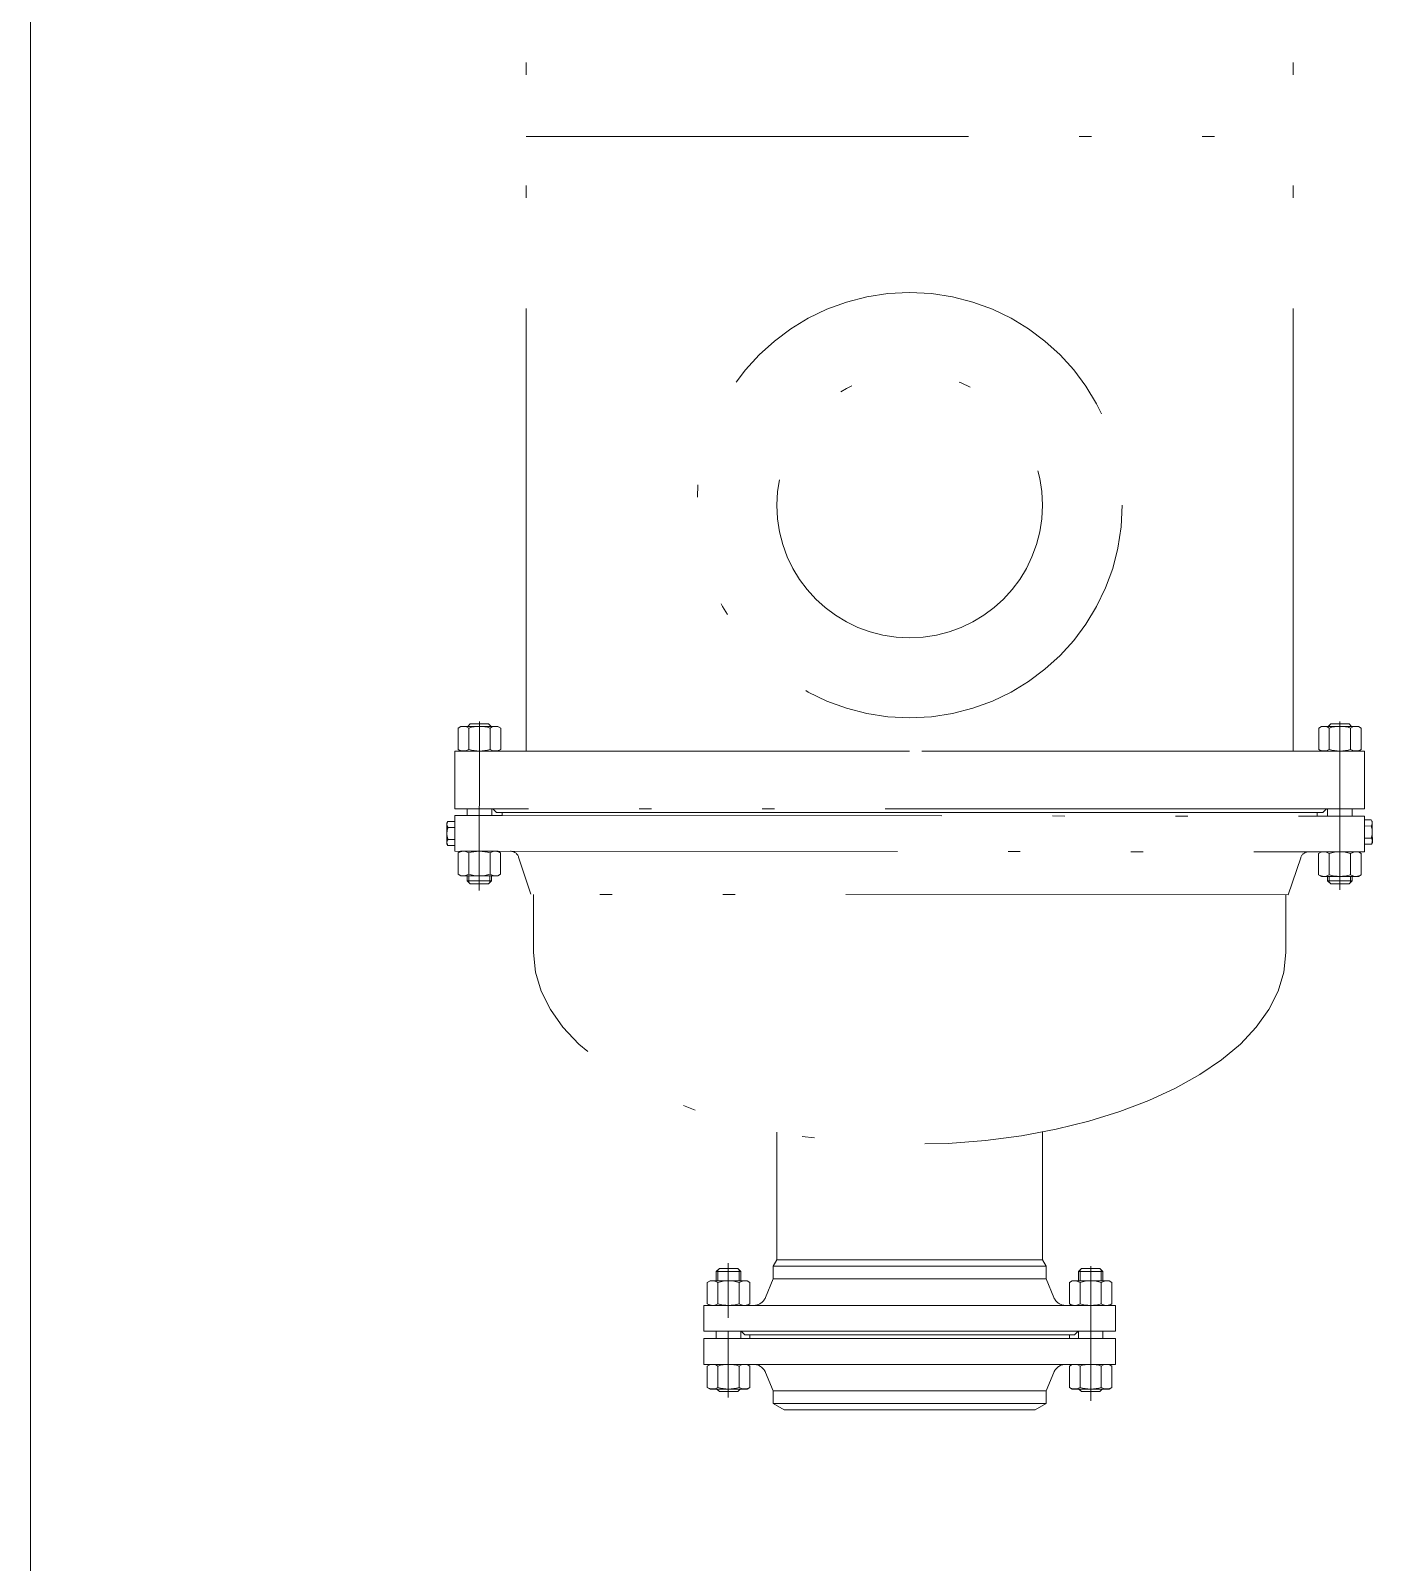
# Model space of a CAD drawing. Header units: millimetres. Extents: x -14296 to 10264, y -13087 to -5602.
# Drawn here: x -1779.41 to -1768.49, y -12887.59 to -12875.13 of the extents above; entities that cross this region are included whole.
import ezdxf

# ---------------------------------------------------------------- set-up
doc = ezdxf.new("R2010")
doc.units = ezdxf.units.MM
for name, pattern in [('ACAD_ISO12W100', [21, 12, -3, 0, -3, 0, -3]), ('K5LT_BASIC', [0]), ('K5LT_THIN', [0])]:
    doc.linetypes.add(name, pattern=pattern)
doc.layers.add('Строительный', color=251, linetype='Continuous', lineweight=13)
doc.layers.add('Технологическое', color=156, linetype='Continuous', lineweight=18)

msp = doc.modelspace()

# ---------------------------------------------------------------- linework, layer by layer
at = {"layer": 'Строительный'}
msp.add_line((-1779.40741, -12832.87681), (-1779.40741, -13010.87681), dxfattribs=at)
at = {"layer": 'Технологическое', "linetype": 'ACAD_ISO12W100', "ltscale": 0.3}
for p, q in [((-1769.13767, -12880.99237), (-1769.13767, -12861.99237)), ((-1775.37767, -12880.99237), (-1775.37767, -12862.69021)), ((-1775.37767, -12875.99237), (-1769.13767, -12875.99237)), ((-1775.75711, -12880.75099), (-1775.75788, -12882.12744)), ((-1768.75715, -12880.75124), (-1768.75757, -12882.12228)), ((-1775.95767, -12880.99237), (-1774.18417, -12880.99237)), ((-1775.95767, -12881.46237), (-1775.95767, -12880.99237)), ((-1775.84366, -12880.99234), (-1775.84366, -12880.99237)), ((-1775.64267, -12880.9924), (-1775.64267, -12880.99237)), ((-1774.18417, -12880.99237), (-1772.25767, -12880.99237)), ((-1768.55767, -12880.99237), (-1772.25767, -12880.99237)), ((-1768.64267, -12880.9924), (-1768.64267, -12880.99237)), ((-1768.55767, -12881.46237), (-1768.55767, -12880.99237)), ((-1775.85733, -12881.46237), (-1775.95767, -12881.46237)), ((-1775.64767, -12881.46237), (-1775.85733, -12881.46237)), ((-1775.75735, -12881.46237), (-1775.75788, -12881.46237)), ((-1768.85737, -12881.46237), (-1775.65733, -12881.46237)), ((-1775.64767, -12881.46237), (-1775.61767, -12881.49237)), ((-1768.86767, -12881.46237), (-1768.89767, -12881.49237)), ((-1768.86767, -12881.46237), (-1768.85737, -12881.46237)), ((-1768.85737, -12881.46237), (-1768.55767, -12881.46237)), ((-1776.02133, -12881.57865), (-1776.01325, -12881.56465)), ((-1776.02133, -12881.6628), (-1776.02133, -12881.57865)), ((-1776.01325, -12881.56465), (-1775.95733, -12881.56465)), ((-1775.95724, -12881.5178), (-1775.95743, -12881.8078)), ((-1775.95733, -12881.6628), (-1775.95733, -12881.56465)), ((-1775.65735, -12881.51799), (-1775.95724, -12881.5178)), ((-1775.57224, -12881.51805), (-1775.65735, -12881.51799)), ((-1775.5722, -12881.49237), (-1775.61767, -12881.49237)), ((-1775.59521, -12881.51813), (-1768.94224, -12881.52237)), ((-1775.57222, -12881.49237), (-1775.57224, -12881.51805)), ((-1772.25767, -12881.49237), (-1775.57222, -12881.49237)), ((-1772.25767, -12881.49237), (-1769.0622, -12881.49237)), ((-1769.06222, -12881.49237), (-1769.0622, -12881.49237)), ((-1769.06222, -12881.49237), (-1768.89767, -12881.49237)), ((-1768.94222, -12881.49237), (-1768.94224, -12881.52237)), ((-1768.94224, -12881.52237), (-1768.85739, -12881.52242)), ((-1768.85739, -12881.52242), (-1768.55724, -12881.52262)), ((-1768.50237, -12881.55326), (-1768.55829, -12881.55343)), ((-1768.55799, -12881.65158), (-1768.55829, -12881.55343)), ((-1768.50222, -12881.60234), (-1768.55814, -12881.60251)), ((-1768.55724, -12881.52262), (-1768.55743, -12881.81262)), ((-1768.49424, -12881.56724), (-1768.50237, -12881.55326)), ((-1768.49399, -12881.65139), (-1768.49424, -12881.56724)), ((-1776.02133, -12881.6628), (-1776.02133, -12881.74695)), ((-1776.01325, -12881.61372), (-1775.95733, -12881.61372)), ((-1776.01325, -12881.71187), (-1775.95733, -12881.71187)), ((-1775.95733, -12881.6628), (-1775.95733, -12881.76095)), ((-1768.55799, -12881.65158), (-1768.55769, -12881.74973)), ((-1768.50192, -12881.70049), (-1768.55784, -12881.70066)), ((-1768.49399, -12881.65139), (-1768.49373, -12881.73554)), ((-1776.02133, -12881.74695), (-1776.01325, -12881.76095)), ((-1776.01325, -12881.76095), (-1775.95733, -12881.76095)), ((-1775.95743, -12881.8078), (-1769.01028, -12881.81233)), ((-1775.85744, -12881.8079), (-1775.85744, -12881.80786)), ((-1775.8439, -12881.8079), (-1775.8439, -12881.80787)), ((-1775.64243, -12881.80796), (-1775.64243, -12881.808)), ((-1768.55743, -12881.81262), (-1769.01028, -12881.81233)), ((-1768.64243, -12881.81252), (-1768.64243, -12881.81256)), ((-1768.50177, -12881.74956), (-1768.55769, -12881.74973)), ((-1768.49373, -12881.73554), (-1768.50177, -12881.74956)), ((-1775.33766, -12882.1582), (-1775.4382, -12881.856)), ((-1769.17766, -12882.16222), (-1769.07672, -12881.86014)), ((-1769.17766, -12882.16222), (-1775.33766, -12882.1582)), ((-1775.31766, -12882.16021), (-1775.31766, -12882.63237)), ((-1769.19766, -12882.16021), (-1769.19766, -12882.63237)), ((-1773.33767, -12884.09197), (-1773.33767, -12885.13237)), ((-1771.17767, -12884.09198), (-1771.17767, -12885.13237)), ((-1773.73267, -12885.15845), (-1773.73267, -12885.60237)), ((-1773.33767, -12885.13237), (-1773.36767, -12885.18433)), ((-1773.36767, -12885.18433), (-1773.36767, -12885.28637)), ((-1771.14767, -12885.18433), (-1773.36767, -12885.18433)), ((-1771.17767, -12885.13237), (-1773.33767, -12885.13237)), ((-1771.23767, -12885.13237), (-1773.27767, -12885.13237)), ((-1771.17767, -12885.13237), (-1771.14767, -12885.18433)), ((-1771.14767, -12885.18433), (-1771.14767, -12885.28637)), ((-1770.78267, -12885.18433), (-1770.78267, -12886.2781)), ((-1773.36767, -12885.28637), (-1773.43075, -12885.43775)), ((-1771.14767, -12885.28637), (-1773.36767, -12885.28637)), ((-1771.14767, -12885.28637), (-1771.08459, -12885.43775)), ((-1770.98767, -12885.50237), (-1773.93267, -12885.50237)), ((-1773.93267, -12885.50237), (-1773.93267, -12885.71237)), ((-1770.98767, -12885.50237), (-1770.58267, -12885.50237)), ((-1770.58267, -12885.50237), (-1770.58267, -12885.71237)), ((-1773.93267, -12885.71237), (-1773.63017, -12885.71237)), ((-1773.73267, -12885.71237), (-1773.73267, -12886.25133)), ((-1773.63017, -12885.71237), (-1773.62767, -12885.71237)), ((-1773.62767, -12885.71237), (-1773.59767, -12885.74237)), ((-1770.58267, -12885.71237), (-1773.62767, -12885.71237)), ((-1770.88767, -12885.71237), (-1770.91767, -12885.74237)), ((-1770.88517, -12885.71237), (-1770.88767, -12885.71237)), ((-1773.93267, -12885.77237), (-1770.58267, -12885.77237)), ((-1773.93267, -12885.98237), (-1773.93267, -12885.77237)), ((-1773.73267, -12886.00237), (-1773.73267, -12885.75237)), ((-1773.43075, -12885.74237), (-1773.59767, -12885.74237)), ((-1773.55767, -12885.77237), (-1773.55767, -12885.74237)), ((-1770.95767, -12885.74237), (-1773.44767, -12885.74237)), ((-1770.91767, -12885.74237), (-1770.95767, -12885.74237)), ((-1770.95767, -12885.77237), (-1770.95767, -12885.74237)), ((-1770.78267, -12886.00237), (-1770.78267, -12885.75237)), ((-1770.58267, -12885.98237), (-1770.58267, -12885.77237)), ((-1773.93267, -12885.98237), (-1770.58267, -12885.98237)), ((-1773.36767, -12886.19837), (-1773.43075, -12886.04698)), ((-1771.14767, -12886.19837), (-1771.08459, -12886.04698)), ((-1773.36767, -12886.19837), (-1771.14767, -12886.19837)), ((-1773.36767, -12886.30041), (-1773.36767, -12886.19837)), ((-1771.14767, -12886.30041), (-1771.14767, -12886.19837)), ((-1773.36767, -12886.30041), (-1771.14767, -12886.30041)), ((-1773.27767, -12886.35237), (-1773.36767, -12886.30041)), ((-1771.23767, -12886.35237), (-1771.14767, -12886.30041)), ((-1773.27767, -12886.35237), (-1771.23767, -12886.35237))]:
    msp.add_line(p, q, dxfattribs=at)
at = {"layer": 'Технологическое', "linetype": 'K5LT_BASIC'}
for p, q in [((-1775.93034, -12880.80528), (-1775.9304, -12880.97935)), ((-1775.93034, -12880.80528), (-1775.9304, -12880.97935)), ((-1775.90789, -12880.79232), (-1775.93034, -12880.80528)), ((-1775.90789, -12880.79233), (-1775.93034, -12880.80528)), ((-1775.75714, -12880.79237), (-1775.90789, -12880.79232)), ((-1775.75714, -12880.79237), (-1775.90789, -12880.79233)), ((-1775.83213, -12880.77235), (-1775.85214, -12880.79234)), ((-1775.83213, -12880.77235), (-1775.85214, -12880.79234)), ((-1775.84374, -12880.80531), (-1775.84379, -12880.97938)), ((-1775.84374, -12880.80531), (-1775.84379, -12880.97938)), ((-1775.75713, -12880.77237), (-1775.83213, -12880.77235)), ((-1775.75713, -12880.77237), (-1775.83213, -12880.77235)), ((-1775.75714, -12880.79237), (-1775.60639, -12880.79241)), ((-1775.75714, -12880.79237), (-1775.60639, -12880.79241)), ((-1775.75713, -12880.77237), (-1775.68213, -12880.77239)), ((-1775.75713, -12880.77237), (-1775.68213, -12880.77239)), ((-1775.68213, -12880.77239), (-1775.66214, -12880.7924)), ((-1775.68213, -12880.77239), (-1775.66214, -12880.7924)), ((-1775.67054, -12880.80536), (-1775.67059, -12880.97943)), ((-1775.67054, -12880.80536), (-1775.67059, -12880.97943)), ((-1775.60639, -12880.79241), (-1775.58393, -12880.80539)), ((-1775.60639, -12880.79241), (-1775.58393, -12880.80539)), ((-1775.58393, -12880.80539), (-1775.58399, -12880.97946)), ((-1775.58393, -12880.80539), (-1775.58399, -12880.97946)), ((-1768.93038, -12880.80528), (-1768.93044, -12880.97935)), ((-1768.90793, -12880.79233), (-1768.93038, -12880.80528)), ((-1768.75718, -12880.79237), (-1768.90793, -12880.79233)), ((-1768.83217, -12880.77235), (-1768.85218, -12880.79234)), ((-1768.84378, -12880.80531), (-1768.84383, -12880.97938)), ((-1768.75717, -12880.77237), (-1768.83217, -12880.77235)), ((-1768.75718, -12880.79237), (-1768.60643, -12880.79241)), ((-1768.75717, -12880.77237), (-1768.68217, -12880.77239)), ((-1768.68217, -12880.77239), (-1768.66218, -12880.7924)), ((-1768.67058, -12880.80536), (-1768.67063, -12880.97943)), ((-1768.60643, -12880.79241), (-1768.58397, -12880.80539)), ((-1768.58397, -12880.80539), (-1768.58403, -12880.97946)), ((-1775.9304, -12880.97935), (-1775.90794, -12880.99233)), ((-1775.9304, -12880.97935), (-1775.90794, -12880.99232)), ((-1775.58399, -12880.97946), (-1775.60644, -12880.99241)), ((-1775.58399, -12880.97946), (-1775.60644, -12880.99241)), ((-1768.93044, -12880.97935), (-1768.90798, -12880.99233)), ((-1768.58403, -12880.97946), (-1768.60648, -12880.99241)), ((-1775.90794, -12880.99232), (-1775.75719, -12880.99237)), ((-1775.90794, -12880.99233), (-1775.75719, -12880.99237)), ((-1775.85719, -12880.99234), (-1775.85719, -12880.99237)), ((-1775.85719, -12880.99234), (-1775.85719, -12880.99237)), ((-1775.60644, -12880.99241), (-1775.75719, -12880.99237)), ((-1775.60644, -12880.99241), (-1775.75719, -12880.99237)), ((-1768.90798, -12880.99233), (-1768.75723, -12880.99237)), ((-1768.85723, -12880.99234), (-1768.85723, -12880.99237)), ((-1768.60648, -12880.99241), (-1768.75723, -12880.99237)), ((-1775.75725, -12881.17237), (-1775.75734, -12881.17237)), ((-1775.75725, -12881.17237), (-1775.75734, -12881.17237)), ((-1775.85733, -12881.46237), (-1775.85735, -12881.51787)), ((-1775.85733, -12881.46237), (-1775.85735, -12881.51786)), ((-1775.65733, -12881.46237), (-1775.65735, -12881.518)), ((-1775.65733, -12881.46237), (-1775.65735, -12881.51799)), ((-1768.85737, -12881.46237), (-1768.85739, -12881.52243)), ((-1768.65737, -12881.46237), (-1768.65739, -12881.52256)), ((-1775.7574, -12881.67237), (-1775.75763, -12881.67237)), ((-1775.7574, -12881.67237), (-1775.75763, -12881.67237)), ((-1768.75744, -12881.67237), (-1768.75743, -12881.67237)), ((-1775.9307, -12881.99491), (-1775.93065, -12881.82084)), ((-1775.9307, -12881.99491), (-1775.93065, -12881.82084)), ((-1775.93065, -12881.82084), (-1775.90819, -12881.80789)), ((-1775.93065, -12881.82084), (-1775.90819, -12881.80789)), ((-1775.90819, -12881.80789), (-1775.75744, -12881.80793)), ((-1775.90819, -12881.80789), (-1775.75744, -12881.80793)), ((-1775.84409, -12881.99494), (-1775.84404, -12881.82087)), ((-1775.84409, -12881.99494), (-1775.84404, -12881.82087)), ((-1775.60669, -12881.80798), (-1775.75744, -12881.80793)), ((-1775.60669, -12881.80797), (-1775.75744, -12881.80793)), ((-1775.67089, -12881.99499), (-1775.67084, -12881.82092)), ((-1775.67089, -12881.99499), (-1775.67084, -12881.82092)), ((-1775.58423, -12881.82095), (-1775.60669, -12881.80797)), ((-1775.58424, -12881.82095), (-1775.60669, -12881.80798)), ((-1775.58429, -12881.99502), (-1775.58424, -12881.82095)), ((-1775.58429, -12881.99502), (-1775.58423, -12881.82095)), ((-1768.93074, -12881.99947), (-1768.93069, -12881.8254)), ((-1768.93069, -12881.8254), (-1768.90823, -12881.81245)), ((-1768.90823, -12881.81245), (-1768.75748, -12881.81249)), ((-1768.85748, -12881.81246), (-1768.85748, -12881.81243)), ((-1768.84414, -12881.9995), (-1768.84408, -12881.82543)), ((-1768.60673, -12881.81254), (-1768.75748, -12881.81249)), ((-1768.67093, -12881.99955), (-1768.67088, -12881.82548)), ((-1768.58428, -12881.82551), (-1768.60673, -12881.81254)), ((-1768.58433, -12881.99958), (-1768.58428, -12881.82551)), ((-1775.90825, -12882.00789), (-1775.9307, -12881.99491)), ((-1775.90825, -12882.00789), (-1775.9307, -12881.99491)), ((-1775.7575, -12882.00793), (-1775.90825, -12882.00789)), ((-1775.7575, -12882.00793), (-1775.90825, -12882.00789)), ((-1775.85751, -12882.04734), (-1775.8575, -12882.0079)), ((-1775.85751, -12882.04734), (-1775.8575, -12882.0079)), ((-1775.83251, -12882.07235), (-1775.85751, -12882.04734)), ((-1775.85751, -12882.04734), (-1775.75751, -12882.04737)), ((-1775.83251, -12882.07235), (-1775.85751, -12882.04734)), ((-1775.85751, -12882.04734), (-1775.75751, -12882.04737)), ((-1775.75751, -12882.07237), (-1775.83251, -12882.07235)), ((-1775.75751, -12882.07237), (-1775.83251, -12882.07235)), ((-1775.65751, -12882.0474), (-1775.75751, -12882.04737)), ((-1775.65751, -12882.0474), (-1775.75751, -12882.04737)), ((-1775.75751, -12882.07237), (-1775.68251, -12882.07239)), ((-1775.75751, -12882.07237), (-1775.68251, -12882.07239)), ((-1775.7575, -12882.00793), (-1775.60675, -12882.00798)), ((-1775.7575, -12882.00793), (-1775.60675, -12882.00797)), ((-1775.68251, -12882.07239), (-1775.65751, -12882.0474)), ((-1775.68251, -12882.07239), (-1775.65751, -12882.0474)), ((-1775.65751, -12882.0474), (-1775.6575, -12882.00796)), ((-1775.65751, -12882.0474), (-1775.6575, -12882.00796)), ((-1775.60675, -12882.00798), (-1775.58429, -12881.99502)), ((-1775.60675, -12882.00797), (-1775.58429, -12881.99502)), ((-1768.90829, -12882.01245), (-1768.93074, -12881.99947)), ((-1768.75754, -12882.01249), (-1768.90829, -12882.01245)), ((-1768.85755, -12882.04734), (-1768.85754, -12882.01246)), ((-1768.83256, -12882.07235), (-1768.85755, -12882.04734)), ((-1768.85755, -12882.04734), (-1768.75755, -12882.04737)), ((-1768.75756, -12882.07237), (-1768.83256, -12882.07235)), ((-1768.75756, -12882.07237), (-1768.68256, -12882.07239)), ((-1768.65755, -12882.0474), (-1768.75755, -12882.04737)), ((-1768.75754, -12882.01249), (-1768.60679, -12882.01254)), ((-1768.68256, -12882.07239), (-1768.65755, -12882.0474)), ((-1768.65755, -12882.0474), (-1768.65754, -12882.01252)), ((-1768.60679, -12882.01254), (-1768.58433, -12881.99958)), ((-1773.80517, -12885.20237), (-1773.83017, -12885.22737)), ((-1773.80517, -12885.20237), (-1773.83017, -12885.22737)), ((-1773.73017, -12885.20237), (-1773.80517, -12885.20237)), ((-1773.73017, -12885.20237), (-1773.80517, -12885.20237)), ((-1773.73017, -12885.20237), (-1773.65517, -12885.20237)), ((-1773.73017, -12885.20237), (-1773.65517, -12885.20237)), ((-1773.65517, -12885.20237), (-1773.63017, -12885.22737)), ((-1773.65517, -12885.20237), (-1773.63017, -12885.22737)), ((-1770.86017, -12885.20237), (-1770.88517, -12885.22737)), ((-1770.86017, -12885.20237), (-1770.88517, -12885.22737)), ((-1770.78517, -12885.20237), (-1770.86017, -12885.20237)), ((-1770.78517, -12885.20237), (-1770.86017, -12885.20237)), ((-1770.78517, -12885.20237), (-1770.71017, -12885.20237)), ((-1770.78517, -12885.20237), (-1770.71017, -12885.20237)), ((-1770.71017, -12885.20237), (-1770.68517, -12885.22737)), ((-1770.71017, -12885.20237), (-1770.68517, -12885.22737)), ((-1773.88092, -12885.30237), (-1773.90337, -12885.31533)), ((-1773.88092, -12885.30237), (-1773.90337, -12885.31533)), ((-1773.90337, -12885.31533), (-1773.90337, -12885.48941)), ((-1773.90337, -12885.31533), (-1773.90337, -12885.48941)), ((-1773.73017, -12885.30237), (-1773.88092, -12885.30237)), ((-1773.73017, -12885.30237), (-1773.88092, -12885.30237)), ((-1773.83017, -12885.22737), (-1773.83017, -12885.30237)), ((-1773.83017, -12885.22737), (-1773.73017, -12885.22737)), ((-1773.83017, -12885.22737), (-1773.83017, -12885.30237)), ((-1773.83017, -12885.22737), (-1773.73017, -12885.22737)), ((-1773.81677, -12885.31533), (-1773.81677, -12885.48941)), ((-1773.81677, -12885.31533), (-1773.81677, -12885.48941)), ((-1773.63017, -12885.22737), (-1773.73017, -12885.22737)), ((-1773.63017, -12885.22737), (-1773.73017, -12885.22737)), ((-1773.73017, -12885.30237), (-1773.57942, -12885.30237)), ((-1773.73017, -12885.30237), (-1773.57942, -12885.30237)), ((-1773.64357, -12885.31533), (-1773.64357, -12885.48941)), ((-1773.64357, -12885.31533), (-1773.64357, -12885.48941)), ((-1773.63017, -12885.22737), (-1773.63017, -12885.30237)), ((-1773.63017, -12885.22737), (-1773.63017, -12885.30237)), ((-1773.57942, -12885.30237), (-1773.55696, -12885.31533)), ((-1773.57942, -12885.30237), (-1773.55696, -12885.31533)), ((-1773.55696, -12885.31533), (-1773.55696, -12885.48941)), ((-1773.55696, -12885.31533), (-1773.55696, -12885.48941)), ((-1770.93592, -12885.30237), (-1770.95838, -12885.31533)), ((-1770.95838, -12885.31533), (-1770.95838, -12885.48941)), ((-1770.93592, -12885.30237), (-1770.95837, -12885.31533)), ((-1770.95837, -12885.31533), (-1770.95837, -12885.48941)), ((-1770.78517, -12885.30237), (-1770.93592, -12885.30237)), ((-1770.78517, -12885.30237), (-1770.93592, -12885.30237)), ((-1770.88517, -12885.22737), (-1770.88517, -12885.30237)), ((-1770.88517, -12885.22737), (-1770.78517, -12885.22737)), ((-1770.88517, -12885.22737), (-1770.88517, -12885.30237)), ((-1770.88517, -12885.22737), (-1770.78517, -12885.22737)), ((-1770.87177, -12885.31533), (-1770.87177, -12885.48941)), ((-1770.87177, -12885.31533), (-1770.87177, -12885.48941)), ((-1770.68517, -12885.22737), (-1770.78517, -12885.22737)), ((-1770.68517, -12885.22737), (-1770.78517, -12885.22737)), ((-1770.78517, -12885.30237), (-1770.63442, -12885.30237)), ((-1770.78517, -12885.30237), (-1770.63442, -12885.30237)), ((-1770.69857, -12885.31533), (-1770.69857, -12885.48941)), ((-1770.69857, -12885.31533), (-1770.69857, -12885.48941)), ((-1770.68517, -12885.22737), (-1770.68517, -12885.30237)), ((-1770.68517, -12885.22737), (-1770.68517, -12885.30237)), ((-1770.63442, -12885.30237), (-1770.61196, -12885.31533)), ((-1770.63442, -12885.30237), (-1770.61196, -12885.31533)), ((-1770.61196, -12885.31533), (-1770.61196, -12885.48941)), ((-1770.61196, -12885.31533), (-1770.61196, -12885.48941)), ((-1773.90337, -12885.48941), (-1773.88092, -12885.50237)), ((-1773.90337, -12885.48941), (-1773.88092, -12885.50237)), ((-1773.88092, -12885.50237), (-1773.73017, -12885.50237)), ((-1773.88092, -12885.50237), (-1773.73017, -12885.50237)), ((-1773.57942, -12885.50237), (-1773.73017, -12885.50237)), ((-1773.57942, -12885.50237), (-1773.73017, -12885.50237)), ((-1773.55696, -12885.48941), (-1773.57942, -12885.50237)), ((-1773.55696, -12885.48941), (-1773.57942, -12885.50237)), ((-1770.95838, -12885.48941), (-1770.93592, -12885.50237)), ((-1770.95837, -12885.48941), (-1770.93592, -12885.50237)), ((-1770.93592, -12885.50237), (-1770.78517, -12885.50237)), ((-1770.93592, -12885.50237), (-1770.78517, -12885.50237)), ((-1770.63442, -12885.50237), (-1770.78517, -12885.50237)), ((-1770.63442, -12885.50237), (-1770.78517, -12885.50237)), ((-1770.61196, -12885.48941), (-1770.63442, -12885.50237)), ((-1770.61196, -12885.48941), (-1770.63442, -12885.50237)), ((-1773.83017, -12885.77237), (-1773.83017, -12885.71237)), ((-1773.83017, -12885.77237), (-1773.83017, -12885.71237)), ((-1773.63017, -12885.77237), (-1773.63017, -12885.71237)), ((-1773.63017, -12885.77237), (-1773.63017, -12885.71237)), ((-1770.88517, -12885.77237), (-1770.88517, -12885.71237)), ((-1770.88517, -12885.77237), (-1770.88517, -12885.71237)), ((-1770.68517, -12885.77237), (-1770.68517, -12885.71237)), ((-1770.68517, -12885.77237), (-1770.68517, -12885.71237)), ((-1773.90337, -12885.99533), (-1773.88092, -12885.98237)), ((-1773.90337, -12885.99533), (-1773.88092, -12885.98237)), ((-1773.90337, -12886.16941), (-1773.90337, -12885.99533)), ((-1773.90337, -12886.16941), (-1773.90337, -12885.99533)), ((-1773.88092, -12885.98237), (-1773.73017, -12885.98237)), ((-1773.88092, -12885.98237), (-1773.73017, -12885.98237)), ((-1773.81677, -12886.16941), (-1773.81677, -12885.99533)), ((-1773.81677, -12886.16941), (-1773.81677, -12885.99533)), ((-1773.57942, -12885.98237), (-1773.73017, -12885.98237)), ((-1773.57942, -12885.98237), (-1773.73017, -12885.98237)), ((-1773.64357, -12886.16941), (-1773.64357, -12885.99533)), ((-1773.64357, -12886.16941), (-1773.64357, -12885.99533)), ((-1773.55696, -12885.99533), (-1773.57942, -12885.98237)), ((-1773.55696, -12885.99533), (-1773.57942, -12885.98237)), ((-1773.55696, -12886.16941), (-1773.55696, -12885.99533)), ((-1773.55696, -12886.16941), (-1773.55696, -12885.99533)), ((-1770.95838, -12885.99533), (-1770.93592, -12885.98237)), ((-1770.95838, -12886.16941), (-1770.95838, -12885.99533)), ((-1770.95837, -12885.99533), (-1770.93592, -12885.98237)), ((-1770.95837, -12886.16941), (-1770.95837, -12885.99533)), ((-1770.93592, -12885.98237), (-1770.78517, -12885.98237)), ((-1770.93592, -12885.98237), (-1770.78517, -12885.98237)), ((-1770.87177, -12886.16941), (-1770.87177, -12885.99533)), ((-1770.87177, -12886.16941), (-1770.87177, -12885.99533)), ((-1770.63442, -12885.98237), (-1770.78517, -12885.98237)), ((-1770.63442, -12885.98237), (-1770.78517, -12885.98237)), ((-1770.69857, -12886.16941), (-1770.69857, -12885.99533)), ((-1770.69857, -12886.16941), (-1770.69857, -12885.99533)), ((-1770.61196, -12885.99533), (-1770.63442, -12885.98237)), ((-1770.61196, -12885.99533), (-1770.63442, -12885.98237)), ((-1770.61196, -12886.16941), (-1770.61196, -12885.99533)), ((-1770.61196, -12886.16941), (-1770.61196, -12885.99533)), ((-1773.88092, -12886.18237), (-1773.90337, -12886.16941)), ((-1773.88092, -12886.18237), (-1773.90337, -12886.16941)), ((-1773.73017, -12886.18237), (-1773.88092, -12886.18237)), ((-1773.73017, -12886.18237), (-1773.88092, -12886.18237)), ((-1773.80517, -12886.20237), (-1773.82517, -12886.18237)), ((-1773.80517, -12886.20237), (-1773.82517, -12886.18237)), ((-1773.73017, -12886.20237), (-1773.80517, -12886.20237)), ((-1773.73017, -12886.20237), (-1773.80517, -12886.20237)), ((-1773.73017, -12886.18237), (-1773.57942, -12886.18237)), ((-1773.73017, -12886.18237), (-1773.57942, -12886.18237)), ((-1773.73017, -12886.20237), (-1773.65517, -12886.20237)), ((-1773.73017, -12886.20237), (-1773.65517, -12886.20237)), ((-1773.65517, -12886.20237), (-1773.63517, -12886.18237)), ((-1773.65517, -12886.20237), (-1773.63517, -12886.18237)), ((-1773.57942, -12886.18237), (-1773.55696, -12886.16941)), ((-1773.57942, -12886.18237), (-1773.55696, -12886.16941)), ((-1770.93592, -12886.18237), (-1770.95838, -12886.16941)), ((-1770.93592, -12886.18237), (-1770.95837, -12886.16941)), ((-1770.78517, -12886.18237), (-1770.93592, -12886.18237)), ((-1770.78517, -12886.18237), (-1770.93592, -12886.18237)), ((-1770.86017, -12886.20237), (-1770.88017, -12886.18237)), ((-1770.86017, -12886.20237), (-1770.88017, -12886.18237)), ((-1770.78517, -12886.20237), (-1770.86017, -12886.20237)), ((-1770.78517, -12886.20237), (-1770.86017, -12886.20237)), ((-1770.78517, -12886.18237), (-1770.63442, -12886.18237)), ((-1770.78517, -12886.18237), (-1770.63442, -12886.18237)), ((-1770.78517, -12886.20237), (-1770.71017, -12886.20237)), ((-1770.78517, -12886.20237), (-1770.71017, -12886.20237)), ((-1770.71017, -12886.20237), (-1770.69017, -12886.18237)), ((-1770.71017, -12886.20237), (-1770.69017, -12886.18237)), ((-1770.63442, -12886.18237), (-1770.61196, -12886.16941)), ((-1770.63442, -12886.18237), (-1770.61196, -12886.16941))]:
    msp.add_line(p, q, dxfattribs=at)
at = {"layer": 'Технологическое', "linetype": 'K5LT_THIN'}
for p, q in [((-1775.8436, -12880.78381), (-1775.8436, -12880.79234)), ((-1775.8436, -12880.78381), (-1775.8436, -12880.79234)), ((-1775.67067, -12880.78386), (-1775.67067, -12880.7924)), ((-1775.67067, -12880.78386), (-1775.67067, -12880.7924)), ((-1768.84364, -12880.78381), (-1768.84364, -12880.79234)), ((-1768.67071, -12880.78386), (-1768.67071, -12880.7924)), ((-1768.8437, -12880.99234), (-1768.8437, -12880.99237)), ((-1768.84394, -12881.81247), (-1768.84394, -12881.81243)), ((-1775.84397, -12882.06088), (-1775.84396, -12882.0079)), ((-1775.84397, -12882.06088), (-1775.84396, -12882.0079)), ((-1775.67105, -12882.06093), (-1775.67103, -12882.00796)), ((-1775.67105, -12882.06093), (-1775.67103, -12882.00796)), ((-1768.84401, -12882.06088), (-1768.844, -12882.01247)), ((-1768.67109, -12882.06093), (-1768.67107, -12882.01252)), ((-1773.81663, -12885.21383), (-1773.81663, -12885.30237)), ((-1773.81663, -12885.21383), (-1773.81663, -12885.30237)), ((-1773.64371, -12885.21383), (-1773.64371, -12885.30237)), ((-1773.64371, -12885.21383), (-1773.64371, -12885.30237)), ((-1770.87163, -12885.21383), (-1770.87163, -12885.30237)), ((-1770.87163, -12885.21383), (-1770.87163, -12885.30237)), ((-1770.69871, -12885.21383), (-1770.69871, -12885.30237)), ((-1770.69871, -12885.21383), (-1770.69871, -12885.30237)), ((-1773.81663, -12886.19091), (-1773.81663, -12886.18237)), ((-1773.81663, -12886.19091), (-1773.81663, -12886.18237)), ((-1773.64371, -12886.19091), (-1773.64371, -12886.18237)), ((-1773.64371, -12886.19091), (-1773.64371, -12886.18237)), ((-1770.87163, -12886.19091), (-1770.87163, -12886.18237)), ((-1770.87163, -12886.19091), (-1770.87163, -12886.18237)), ((-1770.69871, -12886.19091), (-1770.69871, -12886.18237)), ((-1770.69871, -12886.19091), (-1770.69871, -12886.18237))]:
    msp.add_line(p, q, dxfattribs=at)
at = {"layer": 'Технологическое', "linetype": 'ACAD_ISO12W100', "ltscale": 0.3}
for radius in [1.73, 1.08]:
    msp.add_circle((-1772.25767, -12878.99237), radius, dxfattribs=at)
at = {"layer": 'Технологическое', "linetype": 'K5LT_BASIC'}
for centre, radius, start, end in [((-1775.88752, -12880.87266), 0.08033, 56.974128, 113.161249), ((-1775.88752, -12880.87266), 0.08033, 56.974128, 113.161249), ((-1775.75722, -12881.0881), 0.29573, 89.983014, 107.010991), ((-1775.75722, -12881.0881), 0.29573, 89.983014, 107.010991), ((-1775.75722, -12881.0881), 0.29573, 72.955037, 89.983014), ((-1775.75722, -12881.0881), 0.29573, 72.955037, 89.983014), ((-1775.6268, -12880.87273), 0.08033, 66.804779, 122.9919), ((-1775.6268, -12880.87273), 0.08033, 66.804779, 122.9919), ((-1768.88756, -12880.87266), 0.08033, 56.974128, 113.161249), ((-1768.75726, -12881.0881), 0.29573, 89.983014, 107.010991), ((-1768.75726, -12881.0881), 0.29573, 72.955037, 89.983014), ((-1768.62684, -12880.87273), 0.08033, 66.804779, 122.9919), ((-1775.88753, -12880.91201), 0.08033, 246.804777, 302.99191), ((-1775.88753, -12880.91201), 0.08033, 246.804777, 302.99191), ((-1775.75711, -12880.69664), 0.29573, 252.955037, 269.983014), ((-1775.75711, -12880.69663), 0.29573, 252.955037, 269.983014), ((-1775.75711, -12880.69664), 0.29573, 269.983014, 287.010991), ((-1775.75711, -12880.69663), 0.29573, 269.983014, 287.010991), ((-1775.62681, -12880.91208), 0.08033, 236.974119, 293.161252), ((-1775.62681, -12880.91208), 0.08033, 236.974119, 293.161252), ((-1768.88757, -12880.91201), 0.08033, 246.804777, 302.99191), ((-1768.75715, -12880.69664), 0.29573, 252.955037, 269.983014), ((-1768.75715, -12880.69664), 0.29573, 269.983014, 287.010991), ((-1768.62685, -12880.91208), 0.08033, 236.974119, 293.161252), ((-1775.88782, -12881.88822), 0.08033, 56.974119, 113.161252), ((-1775.88782, -12881.88822), 0.08033, 56.974119, 113.161252), ((-1775.75752, -12882.10367), 0.29573, 89.983014, 107.010991), ((-1775.75752, -12882.10366), 0.29573, 89.983014, 107.010991), ((-1775.75752, -12882.10367), 0.29573, 72.955037, 89.983014), ((-1775.75752, -12882.10366), 0.29573, 72.955037, 89.983014), ((-1775.6271, -12881.88829), 0.08033, 66.804777, 122.99191), ((-1775.6271, -12881.88829), 0.08033, 66.804777, 122.99191), ((-1768.88786, -12881.89278), 0.08033, 56.974119, 113.161252), ((-1768.75757, -12882.10823), 0.29573, 89.983014, 107.010991), ((-1768.75757, -12882.10823), 0.29573, 72.955037, 89.983014), ((-1768.62714, -12881.89285), 0.08033, 66.804777, 122.99191), ((-1775.88783, -12881.92757), 0.08033, 246.804779, 302.9919), ((-1775.88783, -12881.92757), 0.08033, 246.804779, 302.9919), ((-1775.75741, -12881.7122), 0.29573, 252.955037, 269.983014), ((-1775.75741, -12881.7122), 0.29573, 252.955037, 269.983014), ((-1775.75741, -12881.7122), 0.29573, 269.983014, 287.010991), ((-1775.75741, -12881.7122), 0.29573, 269.983014, 287.010991), ((-1775.62711, -12881.92764), 0.08033, 236.974128, 293.161249), ((-1775.62711, -12881.92764), 0.08033, 236.974128, 293.161249), ((-1768.88788, -12881.93213), 0.08033, 246.804779, 302.9919), ((-1768.75745, -12881.71676), 0.29573, 252.955037, 269.983014), ((-1768.75745, -12881.71676), 0.29573, 269.983014, 287.010991), ((-1768.62715, -12881.9322), 0.08033, 236.974128, 293.161249), ((-1773.86053, -12885.38269), 0.08033, 56.991114, 113.178235), ((-1773.86053, -12885.38269), 0.08033, 56.991114, 113.178235), ((-1773.73017, -12885.5981), 0.29573, 90, 107.027977), ((-1773.73017, -12885.5981), 0.29573, 90, 107.027977), ((-1773.73017, -12885.5981), 0.29573, 72.972023, 90), ((-1773.73017, -12885.5981), 0.29573, 72.972023, 90), ((-1773.59981, -12885.38269), 0.08033, 66.821765, 123.008886), ((-1773.59981, -12885.38269), 0.08033, 66.821765, 123.008886), ((-1770.91553, -12885.38269), 0.08033, 56.991114, 113.178235), ((-1770.91553, -12885.38269), 0.08033, 56.991114, 113.178235), ((-1770.78517, -12885.5981), 0.29573, 90, 107.027977), ((-1770.78517, -12885.5981), 0.29573, 90, 107.027977), ((-1770.78517, -12885.5981), 0.29573, 72.972023, 90), ((-1770.78517, -12885.5981), 0.29573, 72.972023, 90), ((-1770.65481, -12885.38269), 0.08033, 66.821765, 123.008886), ((-1770.65481, -12885.38269), 0.08033, 66.821765, 123.008886), ((-1773.86053, -12885.42204), 0.08033, 246.821763, 303.008896), ((-1773.86053, -12885.42204), 0.08033, 246.821763, 303.008896), ((-1773.73017, -12885.20664), 0.29573, 252.972023, 270), ((-1773.73017, -12885.20663), 0.29573, 252.972023, 270), ((-1773.73017, -12885.20664), 0.29573, 270, 287.027977), ((-1773.73017, -12885.20663), 0.29573, 270, 287.027977), ((-1773.59981, -12885.42204), 0.08033, 236.991104, 293.178237), ((-1773.59981, -12885.42204), 0.08033, 236.991104, 293.178237), ((-1770.91553, -12885.42204), 0.08033, 246.821763, 303.008896), ((-1770.91553, -12885.42204), 0.08033, 246.821763, 303.008896), ((-1770.78517, -12885.20664), 0.29573, 252.972023, 270), ((-1770.78517, -12885.20663), 0.29573, 252.972023, 270), ((-1770.78517, -12885.20664), 0.29573, 270, 287.027977), ((-1770.78517, -12885.20663), 0.29573, 270, 287.027977), ((-1770.65481, -12885.42204), 0.08033, 236.991104, 293.178237), ((-1770.65481, -12885.42204), 0.08033, 236.991104, 293.178237), ((-1773.86053, -12886.06269), 0.08033, 56.991104, 113.178237), ((-1773.86053, -12886.06269), 0.08033, 56.991104, 113.178237), ((-1773.73017, -12886.2781), 0.29573, 90, 107.027977), ((-1773.73017, -12886.2781), 0.29573, 90, 107.027977), ((-1773.73017, -12886.2781), 0.29573, 72.972023, 90), ((-1773.73017, -12886.2781), 0.29573, 72.972023, 90), ((-1773.59981, -12886.06269), 0.08033, 66.821763, 123.008896), ((-1773.59981, -12886.06269), 0.08033, 66.821763, 123.008896), ((-1770.91553, -12886.06269), 0.08033, 56.991104, 113.178237), ((-1770.91553, -12886.06269), 0.08033, 56.991104, 113.178237), ((-1770.78517, -12886.2781), 0.29573, 90, 107.027977), ((-1770.78517, -12886.2781), 0.29573, 90, 107.027977), ((-1770.78517, -12886.2781), 0.29573, 72.972023, 90), ((-1770.78517, -12886.2781), 0.29573, 72.972023, 90), ((-1770.65481, -12886.06269), 0.08033, 66.821763, 123.008896), ((-1770.65481, -12886.06269), 0.08033, 66.821763, 123.008896), ((-1773.86053, -12886.10204), 0.08033, 246.821765, 303.008886), ((-1773.86053, -12886.10204), 0.08033, 246.821765, 303.008886), ((-1773.73017, -12885.88664), 0.29573, 252.972023, 270), ((-1773.73017, -12885.88663), 0.29573, 252.972023, 270), ((-1773.73017, -12885.88664), 0.29573, 270, 287.027977), ((-1773.73017, -12885.88663), 0.29573, 270, 287.027977), ((-1773.59981, -12886.10204), 0.08033, 236.991114, 293.178235), ((-1773.59981, -12886.10204), 0.08033, 236.991114, 293.178235), ((-1770.91553, -12886.10204), 0.08033, 246.821765, 303.008886), ((-1770.91553, -12886.10204), 0.08033, 246.821765, 303.008886), ((-1770.78517, -12885.88664), 0.29573, 252.972023, 270), ((-1770.78517, -12885.88663), 0.29573, 252.972023, 270), ((-1770.78517, -12885.88664), 0.29573, 270, 287.027977), ((-1770.78517, -12885.88663), 0.29573, 270, 287.027977), ((-1770.65481, -12886.10204), 0.08033, 236.991114, 293.178235), ((-1770.65481, -12886.10204), 0.08033, 236.991114, 293.178235)]:
    msp.add_arc(centre, radius, start, end, dxfattribs=at)
at = {"layer": 'Технологическое', "linetype": 'ACAD_ISO12W100', "ltscale": 0.3}
for centre, radius, start, end in [((-1775.98055, -12881.58935), 0.04079, 154.277953, 216.694952), ((-1768.535, -12881.57807), 0.04079, 323.478758, 25.895757), ((-1768.64701, -12881.65185), 0.15302, 0.17371, 18.879071), ((-1775.86831, -12881.6628), 0.15302, 161.294638, 180), ((-1775.86831, -12881.6628), 0.15302, 180, 198.705362), ((-1775.98055, -12881.73625), 0.04079, 143.305048, 205.722047), ((-1768.64701, -12881.65185), 0.15302, 341.468348, 0.17371), ((-1768.53455, -12881.72496), 0.04079, 334.451663, 36.868661), ((-1775.50462, -12881.87809), 0.07, 18.402675, 89.962675), ((-1769.01033, -12881.88233), 0.07, 89.962675, 161.522675), ((-1773.52767, -12885.39737), 0.105, 270, 337.380005), ((-1770.98767, -12885.39737), 0.105, 202.619995, 270), ((-1773.52767, -12886.08737), 0.105, 22.619995, 90), ((-1770.98767, -12886.08737), 0.105, 90, 157.380005)]:
    msp.add_arc(centre, radius, start, end, dxfattribs=at)
at = {"layer": 'Технологическое', "linetype": 'ACAD_ISO12W100', "ltscale": 0.3, "extrusion": (0, 0, -1)}
msp.add_ellipse((-1772.25766, -12882.63237), major_axis=(3.06, 0), ratio=0.50980392, start_param=0, end_param=3.14159265, dxfattribs=at)

doc.saveas('drawing.dxf')
